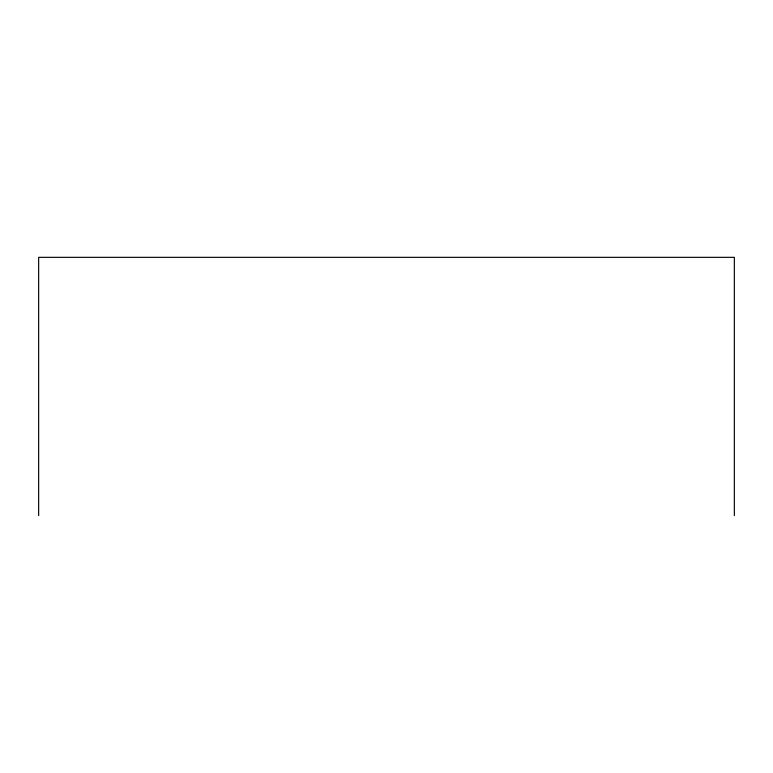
<?xml version="1.0" encoding="UTF-8"?>
<svg xmlns="http://www.w3.org/2000/svg" width="773" height="773" viewBox="0 0 773 773"><rect width="100%" height="100%" fill="white"/><g stroke="black" fill="none" stroke-linecap="round" stroke-linejoin="round"><path stroke-width="1.16" d="M734.35 515.659L734.35 257.341L38.65 257.341L38.65 515.659"/></g></svg>
